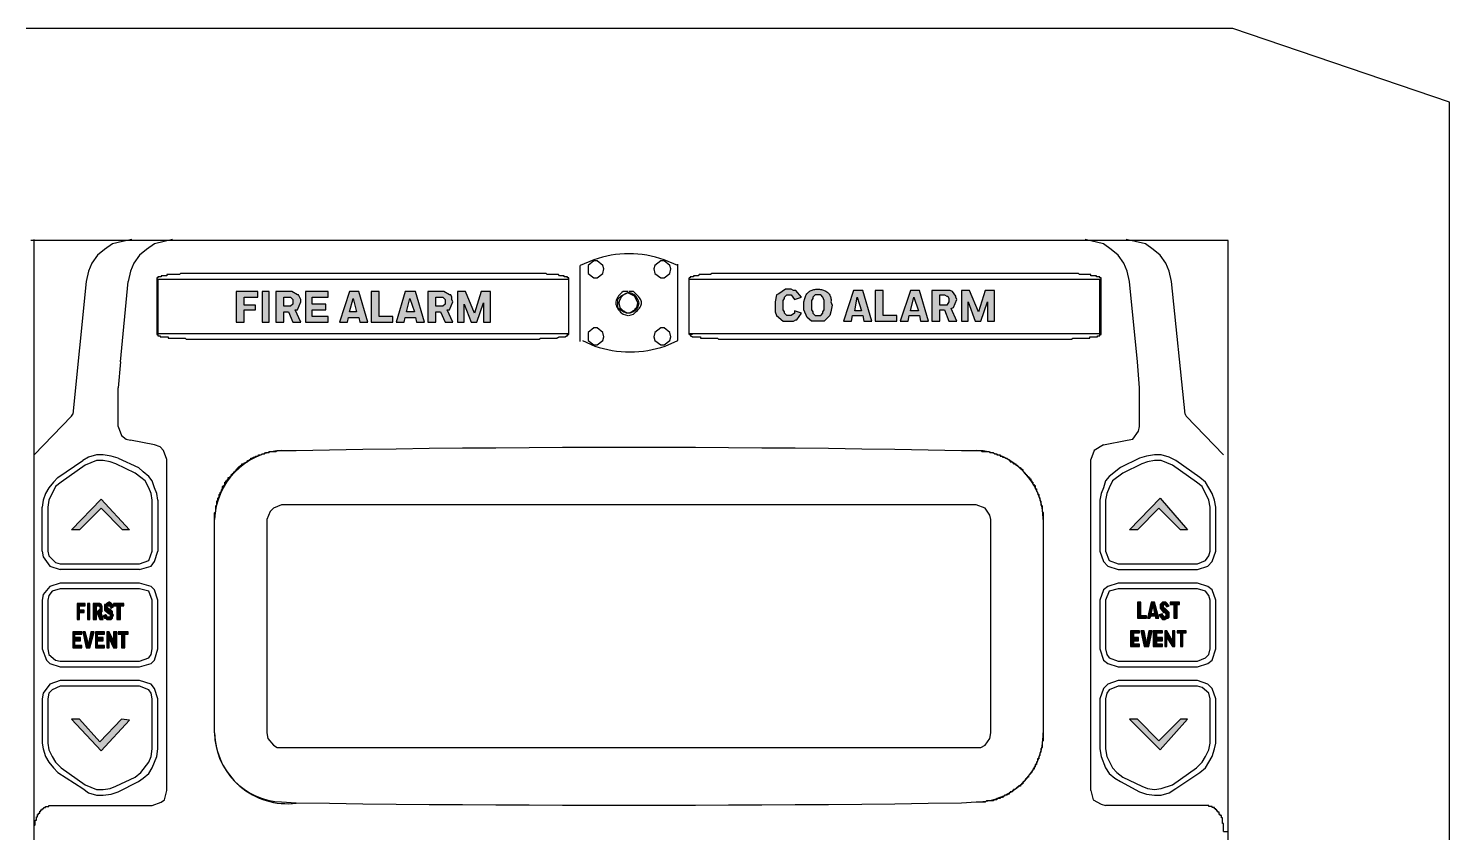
# Model space of a CAD drawing. Extents: x 0 to 760, y -27 to 732.
# Drawn here: x 487.14 to 521.76, y 61.98 to 81.58 of the extents above; entities that cross this region are included whole.
import ezdxf
from ezdxf.enums import TextEntityAlignment as Align

# ---------------------------------------------------------------- set-up
doc = ezdxf.new("R2010")
doc.units = 0
doc.header["$MEASUREMENT"] = 0

# ---------------------------------------------------------------- blocks, each defined once
blk = doc.blocks.new('RISER FACP')
at = {"linetype": 'Continuous', "lineweight": -2}
for points in [[(-9.566, 15.361), (-9.372, 15.361), (-9.372, 15.665), (-9.096, 15.665), (-9.096, 15.775), (-9.372, 15.775), (-9.372, 15.969), (-9.04, 15.969), (-9.04, 16.107), (-9.566, 16.107)], [(-8.93, 15.361), (-8.764, 15.361), (-8.764, 16.107), (-8.93, 16.107)], [(-7.879, 15.361), (-7.326, 15.361), (-7.326, 15.499), (-7.713, 15.499), (-7.713, 15.665), (-7.382, 15.665), (-7.382, 15.803), (-7.713, 15.803), (-7.713, 15.969), (-7.326, 15.969), (-7.326, 16.107), (-7.879, 16.107)], [(-6.082, 15.499), (-6.082, 16.107), (-6.276, 16.107), (-6.276, 15.361), (-5.75, 15.361), (-5.75, 15.499)], [(-3.843, 15.361), (-3.704, 15.361), (-3.538, 15.831), (-3.538, 15.361), (-3.373, 15.361), (-3.373, 16.107), (-3.594, 16.107), (-3.76, 15.582), (-3.981, 16.107), (-4.174, 16.107), (-4.174, 15.361), (-4.008, 15.361), (-4.008, 15.803)], [(3.899, 15.388), (4.01, 15.388), (4.065, 15.416), (4.093, 15.416), (4.203, 15.582), (4.037, 15.637), (4.037, 15.582), (3.954, 15.527), (3.844, 15.527), (3.788, 15.582), (3.788, 15.61), (3.761, 15.665), (3.761, 15.886), (3.788, 15.941), (3.788, 15.969), (3.844, 16.024), (3.954, 16.024), (4.037, 15.914), (4.203, 15.969), (4.065, 16.135), (4.01, 16.135), (3.954, 16.162), (3.816, 16.162), (3.65, 16.052), (3.595, 16.024), (3.567, 15.858), (3.567, 15.61), (3.595, 15.527), (3.761, 15.388)], [(6.194, 15.527), (6.194, 16.135), (6, 16.135), (6, 15.388), (6.526, 15.388), (6.526, 15.527)], [(8.433, 15.388), (8.572, 15.388), (8.737, 15.858), (8.737, 15.388), (8.903, 15.388), (8.903, 16.135), (8.682, 16.135), (8.516, 15.61), (8.295, 16.135), (8.102, 16.135), (8.102, 15.388), (8.267, 15.388), (8.267, 15.858)], [(-13.381, 10.301), (-13.575, 10.301), (-12.856, 11.048), (-12.165, 10.301), (-12.331, 10.301), (-12.856, 10.826)], [(12.387, 10.301), (12.193, 10.301), (12.94, 11.075), (13.604, 10.301), (13.438, 10.301), (12.912, 10.826)], [(-13.436, 8.117), (-13.381, 8.117), (-13.381, 8.283), (-13.271, 8.283), (-13.271, 8.338), (-13.381, 8.338), (-13.381, 8.449), (-13.243, 8.449), (-13.243, 8.504), (-13.436, 8.504)], [(-13.188, 8.117), (-13.132, 8.117), (-13.132, 8.504), (-13.188, 8.504)], [(-12.552, 8.504), (-12.552, 8.449), (-12.469, 8.449), (-12.469, 8.117), (-12.386, 8.117), (-12.386, 8.449), (-12.303, 8.449), (-12.303, 8.504)], [(12.47, 8.2), (12.47, 8.532), (12.387, 8.532), (12.387, 8.144), (12.608, 8.144), (12.608, 8.2)], [(13.161, 8.449), (13.078, 8.532), (12.995, 8.532), (12.94, 8.476), (12.94, 8.393), (13.023, 8.283), (13.051, 8.283), (13.078, 8.255), (13.078, 8.2), (13.051, 8.172), (12.995, 8.227), (12.995, 8.255), (12.912, 8.227), (12.995, 8.117), (13.051, 8.117), (13.106, 8.144), (13.133, 8.144), (13.161, 8.172), (13.161, 8.283), (13.051, 8.393), (13.023, 8.393), (13.023, 8.476), (13.051, 8.476), (13.106, 8.421)], [(13.189, 8.532), (13.189, 8.476), (13.272, 8.476), (13.272, 8.144), (13.355, 8.144), (13.355, 8.476), (13.41, 8.476), (13.41, 8.532)], [(-13.547, 7.426), (-13.326, 7.426), (-13.326, 7.481), (-13.492, 7.481), (-13.492, 7.592), (-13.354, 7.592), (-13.354, 7.674), (-13.492, 7.674), (-13.492, 7.757), (-13.326, 7.757), (-13.326, 7.813), (-13.547, 7.813)], [(-13.16, 7.509), (-13.243, 7.813), (-13.298, 7.813), (-13.215, 7.426), (-13.132, 7.426), (-13.022, 7.813), (-13.105, 7.813)], [(-12.994, 7.426), (-12.773, 7.426), (-12.773, 7.481), (-12.939, 7.481), (-12.939, 7.592), (-12.801, 7.592), (-12.801, 7.674), (-12.939, 7.674), (-12.939, 7.757), (-12.773, 7.757), (-12.773, 7.813), (-12.994, 7.813)], [(-12.552, 7.426), (-12.469, 7.426), (-12.469, 7.813), (-12.552, 7.813), (-12.552, 7.592), (-12.662, 7.813), (-12.718, 7.813), (-12.718, 7.426), (-12.662, 7.426), (-12.662, 7.647)], [(-12.441, 7.813), (-12.441, 7.757), (-12.358, 7.757), (-12.358, 7.426), (-12.275, 7.426), (-12.275, 7.757), (-12.192, 7.757), (-12.192, 7.813)], [(12.221, 7.453), (12.442, 7.453), (12.442, 7.509), (12.304, 7.509), (12.304, 7.592), (12.415, 7.592), (12.415, 7.674), (12.304, 7.674), (12.304, 7.785), (12.442, 7.785), (12.442, 7.84), (12.221, 7.84)], [(12.608, 7.536), (12.553, 7.84), (12.47, 7.84), (12.553, 7.453), (12.663, 7.453), (12.746, 7.84), (12.663, 7.84)], [(12.774, 7.453), (12.995, 7.453), (12.995, 7.509), (12.857, 7.509), (12.857, 7.592), (12.995, 7.592), (12.995, 7.674), (12.857, 7.674), (12.857, 7.785), (12.995, 7.785), (12.995, 7.84), (12.774, 7.84)], [(13.244, 7.453), (13.299, 7.453), (13.299, 7.84), (13.244, 7.84), (13.244, 7.592), (13.106, 7.84), (13.051, 7.84), (13.051, 7.453), (13.106, 7.453), (13.106, 7.674)], [(13.355, 7.84), (13.355, 7.785), (13.438, 7.785), (13.438, 7.453), (13.493, 7.453), (13.493, 7.785), (13.576, 7.785), (13.576, 7.84)], [(-13.381, 5.684), (-13.575, 5.684), (-12.856, 4.91), (-12.165, 5.656), (-12.358, 5.684), (-12.884, 5.131)], [(12.387, 5.684), (12.193, 5.684), (12.94, 4.937), (13.604, 5.684), (13.438, 5.684), (12.912, 5.158)]]:
    blk.add_hatch(color=7, dxfattribs=at).paths.add_polyline_path(points, flags=0)
h = blk.add_hatch(color=7, dxfattribs=at)
h.paths.add_polyline_path([(-8.598, 15.361), (-8.405, 15.361), (-8.405, 15.61), (-8.294, 15.61), (-8.183, 15.361), (-7.99, 15.361), (-8.128, 15.665), (-8.073, 15.665), (-7.99, 15.858), (-7.99, 15.914), (-8.045, 16.024), (-8.073, 16.024), (-8.211, 16.107), (-8.598, 16.107)], flags=0)
h.paths.add_polyline_path([(-8.294, 15.969), (-8.239, 15.969), (-8.183, 15.914), (-8.183, 15.803), (-8.239, 15.748), (-8.405, 15.748), (-8.405, 15.969)], flags=0)
h = blk.add_hatch(color=7, dxfattribs=at)
h.paths.add_polyline_path([(-6.552, 15.361), (-6.359, 15.361), (-6.58, 16.107), (-6.801, 16.107), (-7.05, 15.361), (-6.856, 15.361), (-6.829, 15.471), (-6.58, 15.471)], flags=0)
h.paths.add_polyline_path([(-6.718, 15.941), (-6.635, 15.61), (-6.801, 15.61)], flags=0)
h = blk.add_hatch(color=7, dxfattribs=at)
h.paths.add_polyline_path([(-5.17, 15.361), (-4.976, 15.361), (-5.197, 16.107), (-5.446, 16.107), (-5.667, 15.361), (-5.474, 15.361), (-5.446, 15.471), (-5.197, 15.471)], flags=0)
h.paths.add_polyline_path([(-5.336, 15.941), (-5.225, 15.61), (-5.418, 15.61)], flags=0)
h = blk.add_hatch(color=7, dxfattribs=at)
h.paths.add_polyline_path([(-4.893, 15.361), (-4.7, 15.361), (-4.7, 15.61), (-4.589, 15.61), (-4.478, 15.361), (-4.285, 15.361), (-4.423, 15.665), (-4.368, 15.665), (-4.285, 15.858), (-4.313, 15.914), (-4.313, 15.969), (-4.34, 16.024), (-4.368, 16.024), (-4.506, 16.107), (-4.893, 16.107)], flags=0)
h.paths.add_polyline_path([(-4.589, 15.969), (-4.534, 15.969), (-4.478, 15.914), (-4.478, 15.803), (-4.534, 15.748), (-4.7, 15.748), (-4.7, 15.969)], flags=0)
h = blk.add_hatch(color=7, dxfattribs=at)
edge = h.paths.add_edge_path(flags=0)
edge.add_line((4.258, 15.775), (4.258, 15.858))
edge.add_line((4.258, 15.858), (4.286, 15.941))
edge.add_spline(control_points=[(4.286, 15.941), (4.289, 15.958), (4.298, 15.989), (4.319, 16.031), (4.348, 16.068), (4.381, 16.099), (4.419, 16.123), (4.461, 16.143), (4.506, 16.156), (4.552, 16.164), (4.599, 16.167), (4.647, 16.164), (4.693, 16.157), (4.738, 16.144), (4.78, 16.125), (4.819, 16.102), (4.853, 16.074), (4.882, 16.04), (4.905, 16.002), (4.92, 15.958), (4.926, 15.909), (4.924, 15.876), (4.922, 15.858)], knot_values=[0, 0, 0, 0, 0.03807, 0.074033, 0.108877, 0.14337, 0.178021, 0.213103, 0.248691, 0.284714, 0.321002, 0.357329, 0.393449, 0.429135, 0.464215, 0.498621, 0.532432, 0.565938, 0.599679, 0.634467, 0.671349, 0.711524, 0.711524, 0.711524, 0.711524], degree=3, periodic=0)
edge.add_line((4.922, 15.858), (4.95, 15.775))
edge.add_line((4.95, 15.775), (4.922, 15.61))
edge.add_line((4.922, 15.61), (4.894, 15.527))
edge.add_line((4.894, 15.527), (4.756, 15.388))
edge.add_line((4.756, 15.388), (4.452, 15.388))
edge.add_line((4.452, 15.388), (4.341, 15.471))
edge.add_line((4.341, 15.471), (4.258, 15.665))
edge.add_line((4.258, 15.665), (4.258, 15.775))
h.paths.add_polyline_path([(4.452, 15.775), (4.452, 15.665), (4.48, 15.61), (4.48, 15.582), (4.535, 15.527), (4.673, 15.527), (4.728, 15.582), (4.728, 15.61), (4.756, 15.665), (4.756, 15.886), (4.728, 15.969), (4.673, 16.024), (4.535, 16.024), (4.48, 15.969), (4.48, 15.941), (4.452, 15.886)], flags=0)
h = blk.add_hatch(color=7, dxfattribs=at)
h.paths.add_polyline_path([(5.724, 15.388), (5.917, 15.388), (5.696, 16.135), (5.475, 16.135), (5.226, 15.388), (5.42, 15.388), (5.447, 15.527), (5.696, 15.527)], flags=0)
h.paths.add_polyline_path([(5.558, 15.969), (5.668, 15.637), (5.503, 15.637)], flags=0)
h = blk.add_hatch(color=7, dxfattribs=at)
h.paths.add_polyline_path([(7.106, 15.388), (7.3, 15.388), (7.079, 16.135), (6.857, 16.135), (6.609, 15.388), (6.802, 15.388), (6.83, 15.527), (7.079, 15.527)], flags=0)
h.paths.add_polyline_path([(6.94, 15.969), (7.051, 15.637), (6.857, 15.637)], flags=0)
h = blk.add_hatch(color=7, dxfattribs=at)
h.paths.add_polyline_path([(7.383, 15.388), (7.576, 15.388), (7.576, 15.665), (7.687, 15.665), (7.797, 15.388), (7.991, 15.388), (7.853, 15.692), (7.908, 15.72), (7.991, 15.914), (7.963, 15.969), (7.963, 15.997), (7.88, 16.107), (7.825, 16.135), (7.383, 16.135)], flags=0)
h.paths.add_polyline_path([(7.687, 16.024), (7.742, 15.997), (7.77, 15.997), (7.797, 15.941), (7.797, 15.858), (7.742, 15.775), (7.576, 15.775), (7.576, 16.024)], flags=0)
h = blk.add_hatch(color=7, dxfattribs=at)
edge = h.paths.add_edge_path(flags=0)
edge.add_line((-13.049, 8.117), (-12.966, 8.117))
edge.add_line((-12.966, 8.117), (-12.966, 8.255))
edge.add_line((-12.966, 8.255), (-12.939, 8.255))
edge.add_line((-12.939, 8.255), (-12.884, 8.117))
edge.add_line((-12.884, 8.117), (-12.801, 8.117))
edge.add_line((-12.801, 8.117), (-12.856, 8.283))
edge.add_line((-12.856, 8.283), (-12.828, 8.31))
edge.add_spline(control_points=[(-12.828, 8.31), (-12.828, 8.315), (-12.828, 8.324), (-12.827, 8.338), (-12.827, 8.352), (-12.826, 8.366), (-12.826, 8.38), (-12.826, 8.394), (-12.827, 8.407), (-12.828, 8.421), (-12.83, 8.434), (-12.833, 8.446), (-12.837, 8.457), (-12.842, 8.468), (-12.849, 8.477), (-12.857, 8.486), (-12.866, 8.493), (-12.877, 8.499), (-12.89, 8.503), (-12.905, 8.505), (-12.921, 8.506), (-12.933, 8.505), (-12.939, 8.504)], knot_values=[0, 0, 0, 0, 0.010241, 0.020778, 0.031508, 0.042331, 0.053147, 0.063864, 0.074397, 0.084671, 0.094632, 0.104244, 0.113509, 0.122467, 0.131218, 0.139922, 0.148808, 0.158153, 0.168266, 0.179452, 0.192004, 0.206185, 0.206185, 0.206185, 0.206185], degree=3, periodic=0)
edge.add_line((-12.939, 8.504), (-13.049, 8.504))
edge.add_line((-13.049, 8.504), (-13.049, 8.117))
edge = h.paths.add_edge_path(flags=0)
edge.add_line((-12.939, 8.449), (-12.911, 8.449))
edge.add_spline(control_points=[(-12.911, 8.449), (-12.908, 8.446), (-12.903, 8.442), (-12.895, 8.435), (-12.89, 8.428), (-12.885, 8.421), (-12.882, 8.413), (-12.88, 8.406), (-12.879, 8.398), (-12.88, 8.391), (-12.881, 8.383), (-12.883, 8.376), (-12.887, 8.369), (-12.89, 8.361), (-12.895, 8.354), (-12.9, 8.347), (-12.906, 8.341), (-12.912, 8.334), (-12.918, 8.328), (-12.925, 8.322), (-12.932, 8.316), (-12.936, 8.312), (-12.939, 8.31)], knot_values=[0, 0, 0, 0, 0.008472, 0.016147, 0.023153, 0.029627, 0.035709, 0.041537, 0.04724, 0.052927, 0.058683, 0.064569, 0.070621, 0.076855, 0.083271, 0.089855, 0.096583, 0.103425, 0.110343, 0.117295, 0.124237, 0.131119, 0.131119, 0.131119, 0.131119], degree=3, periodic=0)
edge.add_line((-12.939, 8.31), (-12.966, 8.31))
edge.add_line((-12.966, 8.31), (-12.966, 8.449))
edge.add_line((-12.966, 8.449), (-12.939, 8.449))
h = blk.add_hatch(color=7, dxfattribs=at)
edge = h.paths.add_edge_path(flags=0)
edge.add_line((-12.552, 8.421), (-12.579, 8.476))
edge.add_spline(control_points=[(-12.579, 8.476), (-12.582, 8.479), (-12.588, 8.485), (-12.595, 8.494), (-12.603, 8.502), (-12.61, 8.509), (-12.617, 8.516), (-12.623, 8.521), (-12.63, 8.526), (-12.636, 8.53), (-12.643, 8.532), (-12.65, 8.534), (-12.657, 8.534), (-12.665, 8.533), (-12.673, 8.531), (-12.681, 8.528), (-12.69, 8.523), (-12.699, 8.516), (-12.71, 8.509), (-12.721, 8.499), (-12.733, 8.488), (-12.741, 8.48), (-12.745, 8.476)], knot_values=[0, 0, 0, 0, 0.00961, 0.018584, 0.026937, 0.034684, 0.04185, 0.048471, 0.054603, 0.06033, 0.065773, 0.071091, 0.07648, 0.082155, 0.088327, 0.095189, 0.102907, 0.111623, 0.121461, 0.13253, 0.144928, 0.158745, 0.158745, 0.158745, 0.158745], degree=3, periodic=0)
edge.add_line((-12.745, 8.476), (-12.773, 8.476))
edge.add_line((-12.773, 8.476), (-12.773, 8.338))
edge.add_line((-12.773, 8.338), (-12.662, 8.255))
edge.add_line((-12.662, 8.255), (-12.635, 8.255))
edge.add_line((-12.635, 8.255), (-12.635, 8.172))
edge.add_line((-12.635, 8.172), (-12.718, 8.172))
edge.add_line((-12.718, 8.172), (-12.718, 8.2))
edge.add_line((-12.718, 8.2), (-12.745, 8.227))
edge.add_line((-12.745, 8.227), (-12.801, 8.2))
edge.add_line((-12.801, 8.2), (-12.773, 8.144))
edge.add_line((-12.773, 8.144), (-12.745, 8.144))
edge.add_line((-12.745, 8.144), (-12.718, 8.117))
edge.add_line((-12.718, 8.117), (-12.607, 8.117))
edge.add_line((-12.607, 8.117), (-12.579, 8.144))
edge.add_line((-12.579, 8.144), (-12.579, 8.172))
edge.add_line((-12.579, 8.172), (-12.552, 8.227))
edge.add_line((-12.552, 8.227), (-12.579, 8.255))
edge.add_line((-12.579, 8.255), (-12.579, 8.31))
edge.add_line((-12.579, 8.31), (-12.635, 8.366))
edge.add_line((-12.635, 8.366), (-12.662, 8.366))
edge.add_line((-12.662, 8.366), (-12.718, 8.421))
edge.add_line((-12.718, 8.421), (-12.69, 8.449))
edge.add_line((-12.69, 8.449), (-12.635, 8.449))
edge.add_line((-12.635, 8.449), (-12.635, 8.421))
edge.add_line((-12.635, 8.421), (-12.607, 8.393))
edge.add_line((-12.607, 8.393), (-12.552, 8.421))
h = blk.add_hatch(color=7, dxfattribs=at)
h.paths.add_polyline_path([(12.829, 8.144), (12.912, 8.144), (12.802, 8.532), (12.719, 8.532), (12.636, 8.144), (12.691, 8.144), (12.719, 8.2), (12.829, 8.2)], flags=0)
h.paths.add_polyline_path([(12.774, 8.449), (12.802, 8.255), (12.719, 8.255)], flags=0)
at = {"color": 7, "linetype": 'Continuous', "lineweight": -2}
for p, q in [((14.709, 22.522), (-14.681, 22.522)), ((19.99, 20.724), (14.709, 22.522)), ((19.99, -20.914), (19.99, 20.724)), ((14.599, 17.351), (-14.57, 17.351)), ((-14.487, -12.536), (-14.487, 17.379)), ((-0.857, 16.881), (-1.188, 16.743)), ((-1.188, 14.891), (-1.188, 16.743)), ((1.189, 16.743), (0.858, 16.881)), ((1.189, 14.918), (1.189, 16.771)), ((-13.215, 16.356), (-13.547, 13.121)), ((-12.386, 14.393), (-12.192, 16.356)), ((-11.473, 16.411), (-11.473, 15.084)), ((1.466, 16.411), (11.502, 16.411)), ((11.475, 15.084), (11.475, 16.411)), ((12.387, 14.393), (12.193, 16.356)), ((13.548, 13.121), (13.216, 16.356)), ((-0.027, 16.107), (-0.138, 16.107)), ((0.111, 16.107), (0.001, 16.107)), ((0.194, 15.72), (0.222, 15.831)), ((-0.138, 15.554), (-0.027, 15.527)), ((0.001, 15.527), (0.111, 15.554)), ((-11.501, 15.084), (-1.465, 15.084)), ((-1.133, 14.918), (-0.829, 14.78)), ((0.885, 14.78), (1.189, 14.918)), ((1.466, 15.084), (11.502, 15.084)), ((-12.386, 14.393), (-12.441, 13.757)), ((12.442, 13.757), (12.387, 14.393)), ((-12.441, 12.817), (-12.441, 13.757)), ((12.442, 12.817), (12.442, 13.757)), ((-13.575, 13.066), (-14.487, 12.126)), ((-13.575, 13.066), (-13.547, 13.121)), ((13.548, 13.121), (13.576, 13.066)), ((14.488, 12.126), (13.576, 13.066)), ((-11.556, 12.375), (-12.137, 12.485)), ((11.558, 12.375), (12.138, 12.485)), ((-13.907, 11.573), (-13.298, 11.988)), ((-13.243, 11.877), (-13.824, 11.462)), ((-12.026, 11.683), (-12.496, 11.905)), ((-12.441, 12.043), (-11.944, 11.822)), ((-11.252, 3.942), (-11.252, 12.015)), ((11.253, 3.942), (11.253, 12.015)), ((12.442, 12.043), (11.972, 11.822)), ((12.498, 11.905), (12.028, 11.683)), ((13.825, 11.462), (13.244, 11.877)), ((13.908, 11.573), (13.327, 11.988)), ((-14.294, 9.776), (-14.294, 10.854)), ((-14.155, 10.854), (-14.155, 9.776)), ((-11.612, 9.776), (-11.612, 11.02)), ((-11.473, 11.02), (-11.473, 9.776)), ((8.461, 10.909), (-8.46, 10.909)), ((11.475, 11.02), (11.475, 9.776)), ((11.613, 11.02), (11.613, 9.776)), ((14.156, 9.776), (14.156, 10.854)), ((14.295, 9.776), (14.295, 10.854)), ((-8.819, 10.55), (-8.819, 5.352)), ((8.82, 5.352), (8.82, 10.55)), ((-13.851, 9.472), (-11.916, 9.472)), ((11.917, 9.472), (13.852, 9.472)), ((-11.916, 9.333), (-13.851, 9.333)), ((-11.916, 9.002), (-13.851, 9.002)), ((11.917, 9.333), (13.852, 9.333)), ((13.852, 9.002), (11.917, 9.002)), ((-11.916, 8.863), (-13.851, 8.863)), ((13.852, 8.863), (11.917, 8.863)), ((-14.294, 8.587), (-14.294, 7.398)), ((-14.155, 8.587), (-14.155, 7.398)), ((-12.552, 8.421), (-12.579, 8.476)), ((-11.612, 7.398), (-11.612, 8.587)), ((-11.473, 7.398), (-11.473, 8.587)), ((11.475, 8.587), (11.475, 7.398)), ((11.613, 8.587), (11.613, 7.398)), ((14.156, 7.398), (14.156, 8.587)), ((14.295, 7.398), (14.295, 8.587)), ((-13.851, 7.094), (-11.916, 7.094)), ((-13.851, 6.956), (-11.916, 6.956)), ((11.917, 7.094), (13.852, 7.094)), ((11.917, 6.956), (13.852, 6.956)), ((-11.916, 6.624), (-13.851, 6.624)), ((13.852, 6.624), (11.917, 6.624)), ((-11.916, 6.486), (-13.851, 6.486)), ((13.852, 6.486), (11.917, 6.486)), ((-14.294, 6.181), (-14.294, 5.103)), ((-14.155, 6.181), (-14.155, 5.103)), ((-11.612, 4.965), (-11.612, 6.181)), ((-11.473, 4.965), (-11.473, 6.181)), ((11.475, 6.181), (11.475, 4.965)), ((11.613, 6.181), (11.613, 4.965)), ((14.156, 5.103), (14.156, 6.181)), ((14.295, 5.103), (14.295, 6.181)), ((-13.907, 4.384), (-13.298, 3.997)), ((-13.824, 4.495), (-13.243, 4.08)), ((-12.496, 4.053), (-12.026, 4.274)), ((-12.441, 3.914), (-11.944, 4.163)), ((11.972, 4.163), (12.442, 3.914)), ((12.028, 4.274), (12.498, 4.053)), ((13.244, 4.08), (13.825, 4.495)), ((13.327, 3.997), (13.908, 4.384)), ((-8.1, 3.638), (-8.46, 3.665)), ((8.461, 3.665), (8.102, 3.638)), ((14.129, 3.583), (11.613, 3.583)), ((14.488, 2.947), (14.603, 2.947))]:
    blk.add_line(p, q, dxfattribs=at)
for points in [[(-14.57, -12.536), (14.599, -12.536), (14.599, 17.351)], [(-12.109, 17.379), (-12.331, 17.324), (-12.579, 17.268), (-12.773, 17.13), (-12.939, 16.992), (-13.077, 16.798), (-13.16, 16.605), (-13.215, 16.356)], [(-11.114, 17.379), (-11.556, 17.268), (-11.75, 17.13), (-11.916, 16.992), (-12.054, 16.798), (-12.137, 16.605), (-12.192, 16.356)], [(12.193, 16.356), (12.138, 16.605), (12.055, 16.798), (11.917, 16.992), (11.751, 17.13), (11.558, 17.268), (11.115, 17.379)], [(13.216, 16.356), (13.161, 16.605), (13.078, 16.798), (12.94, 16.992), (12.774, 17.13), (12.581, 17.268), (12.332, 17.324), (12.111, 17.379)], [(-2.018, 16.55), (-10.921, 16.55), (-10.948, 16.522), (-11.252, 16.522), (-11.252, 16.494), (-11.391, 16.494), (-11.391, 16.467), (-11.473, 16.467), (-11.473, 16.439), (-11.501, 16.439)], [(-11.501, 16.439), (-11.501, 15.057), (-11.473, 15.057), (-11.473, 15.029), (-11.418, 15.029), (-11.418, 15.001), (-11.225, 15.001), (-11.225, 14.974), (-10.81, 14.974), (-10.782, 14.946), (-2.184, 14.946)], [(-11.501, 16.411), (-1.465, 16.411)], [(-1.465, 16.439), (-1.492, 16.439), (-1.492, 16.467), (-1.575, 16.467), (-1.575, 16.494), (-1.686, 16.494), (-1.714, 16.522), (-1.99, 16.522), (-2.018, 16.55)], [(-1.548, 15.001), (-1.52, 15.029), (-1.492, 15.029), (-1.492, 15.057), (-1.465, 15.057), (-1.465, 16.439)], [(10.949, 16.55), (2.019, 16.55), (1.991, 16.522), (1.715, 16.522), (1.687, 16.494), (1.577, 16.494), (1.577, 16.467), (1.494, 16.467), (1.494, 16.439), (1.466, 16.439)], [(1.549, 15.057), (1.466, 15.057), (1.466, 16.439)], [(10.783, 14.946), (10.811, 14.974), (11.226, 14.974), (11.226, 15.001), (11.419, 15.001), (11.419, 15.029), (11.475, 15.029), (11.475, 15.057), (11.502, 15.057), (11.502, 16.439)], [(11.502, 16.439), (11.475, 16.439), (11.475, 16.467), (11.392, 16.467), (11.392, 16.494), (11.253, 16.494), (11.253, 16.522), (10.977, 16.522), (10.949, 16.55)], [(-8.239, 15.969), (-8.183, 15.914), (-8.183, 15.803), (-8.239, 15.748), (-8.405, 15.748), (-8.405, 15.969), (-8.239, 15.969)], [(-4.534, 15.969), (-4.478, 15.914), (-4.478, 15.803), (-4.534, 15.748), (-4.7, 15.748), (-4.7, 15.969), (-4.534, 15.969)], [(-0.138, 16.107), (-0.172, 16.081), (-0.202, 16.055), (-0.229, 16.028), (-0.252, 16), (-0.272, 15.972), (-0.288, 15.944), (-0.301, 15.916), (-0.31, 15.888), (-0.315, 15.859), (-0.317, 15.831), (-0.315, 15.802), (-0.31, 15.774), (-0.301, 15.745), (-0.288, 15.717), (-0.272, 15.689), (-0.252, 15.661), (-0.229, 15.634), (-0.202, 15.607), (-0.172, 15.58), (-0.138, 15.554)], [(0.222, 15.831), (0.139, 15.997), (-0.027, 16.08), (-0.193, 15.997), (-0.276, 15.914), (-0.276, 15.72), (-0.193, 15.665)], [(0.166, 15.997), (0.144, 16.016), (0.122, 16.033), (0.099, 16.047), (0.077, 16.058), (0.055, 16.066), (0.033, 16.072), (0.012, 16.075), (-0.009, 16.075), (-0.03, 16.073), (-0.05, 16.069), (-0.07, 16.062), (-0.089, 16.053), (-0.108, 16.042), (-0.126, 16.03), (-0.144, 16.015), (-0.161, 15.998), (-0.177, 15.979), (-0.192, 15.959), (-0.207, 15.937), (-0.221, 15.914)], [(0.111, 15.554), (0.149, 15.587), (0.182, 15.618), (0.212, 15.648), (0.237, 15.676), (0.259, 15.704), (0.277, 15.73), (0.291, 15.756), (0.301, 15.781), (0.307, 15.806), (0.308, 15.831), (0.307, 15.855), (0.301, 15.88), (0.291, 15.905), (0.277, 15.931), (0.259, 15.958), (0.237, 15.985), (0.212, 16.014), (0.182, 16.043), (0.149, 16.074), (0.111, 16.107)], [(0.249, 15.831), (0.222, 15.914), (0.166, 15.997)], [(4.01, 15.388), (4.065, 15.416), (4.093, 15.416), (4.203, 15.582), (4.037, 15.637), (4.037, 15.582), (3.954, 15.527), (3.844, 15.527), (3.788, 15.582), (3.788, 15.61), (3.761, 15.665), (3.761, 15.886), (3.788, 15.941), (3.788, 15.969), (3.844, 16.024), (3.954, 16.024), (4.037, 15.914), (4.203, 15.969), (4.065, 16.135), (4.01, 16.135), (3.954, 16.162), (3.816, 16.162), (3.65, 16.052), (3.595, 16.024), (3.567, 15.858), (3.567, 15.61), (3.595, 15.527), (3.761, 15.388), (4.01, 15.388)], [(4.258, 15.858), (4.286, 15.941)], [(4.286, 15.941), (4.292, 15.966), (4.3, 15.989), (4.309, 16.011), (4.321, 16.031), (4.334, 16.05), (4.349, 16.067), (4.365, 16.083), (4.382, 16.098), (4.4, 16.111), (4.42, 16.122), (4.44, 16.133), (4.461, 16.142), (4.483, 16.149), (4.506, 16.155), (4.529, 16.16), (4.552, 16.163), (4.576, 16.165), (4.599, 16.166), (4.623, 16.165), (4.647, 16.164), (4.67, 16.16), (4.693, 16.156), (4.716, 16.15), (4.738, 16.143), (4.759, 16.134), (4.78, 16.124), (4.8, 16.113), (4.819, 16.101), (4.836, 16.088), (4.853, 16.073), (4.867, 16.057), (4.881, 16.04), (4.893, 16.021), (4.903, 16.001), (4.912, 15.98), (4.918, 15.959), (4.922, 15.935), (4.924, 15.911), (4.924, 15.885), (4.922, 15.858)], [(4.452, 15.886), (4.452, 15.665), (4.48, 15.61), (4.48, 15.582), (4.535, 15.527), (4.673, 15.527), (4.728, 15.582), (4.728, 15.61), (4.756, 15.665), (4.756, 15.886), (4.728, 15.969), (4.673, 16.024), (4.535, 16.024), (4.48, 15.969), (4.48, 15.941), (4.452, 15.886)], [(-0.221, 15.914), (-0.248, 15.831), (-0.221, 15.72)], [(-0.221, 15.72), (-0.2, 15.7), (-0.181, 15.682), (-0.162, 15.665), (-0.143, 15.649), (-0.125, 15.635), (-0.108, 15.622), (-0.09, 15.611), (-0.073, 15.602), (-0.055, 15.594), (-0.038, 15.589), (-0.02, 15.586), (-0.002, 15.585), (0.016, 15.586), (0.035, 15.589), (0.055, 15.595), (0.075, 15.604), (0.097, 15.615), (0.119, 15.629), (0.142, 15.645), (0.166, 15.665)], [(-0.193, 15.665), (-0.169, 15.645), (-0.145, 15.629), (-0.123, 15.615), (-0.102, 15.604), (-0.081, 15.595), (-0.062, 15.589), (-0.043, 15.586), (-0.024, 15.585), (-0.006, 15.586), (0.011, 15.589), (0.029, 15.594), (0.046, 15.602), (0.064, 15.611), (0.081, 15.622), (0.099, 15.635), (0.117, 15.649), (0.135, 15.665), (0.154, 15.682), (0.174, 15.7), (0.194, 15.72)], [(0.166, 15.665), (0.222, 15.72), (0.249, 15.831)], [(4.922, 15.858), (4.95, 15.775), (4.922, 15.61), (4.894, 15.527), (4.756, 15.388), (4.452, 15.388), (4.341, 15.471), (4.258, 15.665), (4.258, 15.858)], [(-2.184, 14.946), (-2.156, 14.974), (-1.852, 14.974)], [(-1.852, 14.974), (-1.823, 14.972), (-1.8, 14.972), (-1.781, 14.973), (-1.766, 14.974), (-1.754, 14.975), (-1.745, 14.977), (-1.738, 14.98), (-1.733, 14.983), (-1.729, 14.986), (-1.724, 14.989), (-1.719, 14.992), (-1.713, 14.995), (-1.705, 14.997), (-1.695, 15), (-1.682, 15.001), (-1.665, 15.003), (-1.644, 15.004), (-1.618, 15.004), (-1.586, 15.003), (-1.548, 15.001)], [(1.494, 15.057), (1.494, 15.029), (1.521, 15.029), (1.549, 15.001), (1.742, 15.001), (1.742, 14.974), (2.157, 14.974), (2.185, 14.946), (10.783, 14.946)], [(-12.441, 12.817), (-12.358, 12.596), (-12.248, 12.513), (-12.137, 12.485)], [(12.138, 12.485), (12.276, 12.513), (12.415, 12.706), (12.442, 12.817)], [(-12.441, 12.043), (-12.607, 12.098), (-12.801, 12.126), (-12.966, 12.126), (-13.16, 12.071), (-13.298, 11.988)], [(-11.252, 12.015), (-11.335, 12.236), (-11.418, 12.319), (-11.556, 12.375)], [(-10.091, 5.352), (-10.091, 10.716), (-10.063, 10.743), (-10.063, 10.882), (-10.036, 10.909), (-10.036, 10.992), (-10.008, 11.02), (-10.008, 11.075), (-9.98, 11.103), (-9.98, 11.158), (-9.953, 11.186), (-9.953, 11.213), (-9.925, 11.241), (-9.925, 11.269), (-9.898, 11.296), (-9.898, 11.352), (-9.842, 11.407), (-9.842, 11.462), (-9.815, 11.462), (-9.815, 11.49), (-9.787, 11.49), (-9.787, 11.518), (-9.759, 11.545), (-9.759, 11.573), (-9.732, 11.573), (-9.676, 11.628), (-9.676, 11.656), (-9.649, 11.656), (-9.649, 11.683), (-9.621, 11.683), (-9.621, 11.711), (-9.593, 11.711), (-9.593, 11.739), (-9.566, 11.739), (-9.566, 11.766), (-9.538, 11.766), (-9.538, 11.794), (-9.483, 11.849), (-9.455, 11.849), (-9.455, 11.877), (-9.428, 11.877), (-9.428, 11.905), (-9.372, 11.905), (-9.372, 11.932), (-9.345, 11.932), (-9.317, 11.96), (-9.289, 11.96), (-9.289, 11.988), (-9.262, 11.988), (-9.234, 12.015), (-9.206, 12.015), (-9.206, 12.043), (-9.151, 12.043), (-9.151, 12.071), (-9.096, 12.071), (-9.096, 12.098), (-9.04, 12.098), (-9.013, 12.126), (-8.957, 12.126), (-8.93, 12.154), (-8.875, 12.154), (-8.847, 12.181), (-8.764, 12.181), (-8.764, 12.209), (-8.598, 12.209), (-8.57, 12.236), (-8.1, 12.236)], [(-8.1, 12.236), (-7.291, 12.251), (-6.481, 12.265), (-5.671, 12.276), (-4.861, 12.287), (-4.051, 12.295), (-3.24, 12.302), (-2.43, 12.308), (-1.62, 12.312), (-0.81, 12.314), (0.001, 12.315), (0.811, 12.314), (1.621, 12.312), (2.431, 12.308), (3.242, 12.302), (4.052, 12.295), (4.862, 12.286), (5.672, 12.276), (6.482, 12.265), (7.292, 12.251), (8.102, 12.236)], [(8.102, 12.236), (8.572, 12.236), (8.599, 12.209), (8.765, 12.209), (8.793, 12.181), (8.876, 12.181), (8.903, 12.154), (8.959, 12.154), (8.959, 12.126), (9.042, 12.126), (9.042, 12.098), (9.097, 12.098), (9.097, 12.071), (9.152, 12.071), (9.18, 12.043), (9.207, 12.043), (9.235, 12.015), (9.263, 12.015), (9.263, 11.988), (9.29, 11.988), (9.29, 11.96), (9.346, 11.96), (9.346, 11.932), (9.373, 11.932), (9.373, 11.905), (9.429, 11.905), (9.429, 11.877), (9.456, 11.877), (9.512, 11.822), (9.539, 11.822), (9.539, 11.794), (9.567, 11.794), (9.567, 11.766), (9.595, 11.766), (9.595, 11.739), (9.65, 11.683), (9.65, 11.656), (9.677, 11.656), (9.677, 11.628), (9.705, 11.628), (9.705, 11.601), (9.733, 11.601), (9.733, 11.573), (9.76, 11.573), (9.76, 11.545), (9.788, 11.545), (9.788, 11.49), (9.816, 11.49), (9.816, 11.462), (9.843, 11.462), (9.843, 11.407), (9.871, 11.407), (9.871, 11.379), (9.899, 11.379), (9.899, 11.296), (9.926, 11.296), (9.926, 11.241), (9.954, 11.213), (9.954, 11.186), (9.982, 11.158), (9.982, 11.103), (10.009, 11.075), (10.009, 11.02), (10.037, 10.992), (10.037, 10.909), (10.065, 10.882), (10.065, 10.743), (10.092, 10.716), (10.092, 5.158), (10.065, 5.131), (10.065, 4.993), (10.037, 4.965), (10.037, 4.882), (10.009, 4.854), (10.009, 4.799), (9.982, 4.771), (9.982, 4.716), (9.954, 4.716), (9.954, 4.661), (9.926, 4.633), (9.926, 4.578), (9.899, 4.578), (9.899, 4.523), (9.871, 4.495), (9.871, 4.467), (9.843, 4.467), (9.843, 4.44), (9.816, 4.412), (9.816, 4.384), (9.788, 4.384), (9.788, 4.357), (9.733, 4.301), (9.733, 4.274), (9.705, 4.274), (9.705, 4.246), (9.677, 4.246), (9.677, 4.218), (9.65, 4.218), (9.65, 4.191), (9.595, 4.135), (9.595, 4.108), (9.567, 4.108), (9.567, 4.08), (9.539, 4.08), (9.539, 4.053), (9.484, 4.053), (9.484, 4.025), (9.456, 4.025), (9.401, 3.97), (9.373, 3.97), (9.373, 3.942), (9.346, 3.942), (9.346, 3.914), (9.29, 3.914), (9.29, 3.887), (9.263, 3.887), (9.263, 3.859), (9.235, 3.859), (9.207, 3.831), (9.152, 3.831), (9.152, 3.804), (9.125, 3.804), (9.097, 3.776), (9.042, 3.776), (9.042, 3.748), (8.959, 3.748), (8.959, 3.721), (8.903, 3.721), (8.876, 3.693), (8.71, 3.693), (8.682, 3.665), (8.461, 3.665)], [(11.558, 12.375), (11.336, 12.236), (11.253, 12.015)], [(13.327, 11.988), (13.161, 12.071), (12.968, 12.126), (12.802, 12.126), (12.608, 12.098), (12.442, 12.043)], [(-12.496, 11.905), (-12.635, 11.96), (-12.801, 11.988), (-12.966, 11.988), (-13.243, 11.877)], [(-11.473, 11.02), (-11.501, 11.186), (-11.556, 11.324), (-11.612, 11.49), (-11.695, 11.601), (-11.833, 11.711), (-11.943, 11.822)], [(11.972, 11.822), (11.696, 11.601), (11.613, 11.49), (11.558, 11.324), (11.502, 11.186), (11.475, 11.02)], [(13.244, 11.877), (12.968, 11.988), (12.802, 11.988), (12.636, 11.96), (12.498, 11.905)], [(-13.907, 11.573), (-14.017, 11.462), (-14.128, 11.324), (-14.211, 11.186), (-14.266, 11.02), (-14.294, 10.854)], [(-13.824, 11.462), (-13.962, 11.352), (-14.128, 11.02), (-14.155, 10.854)], [(-11.612, 11.02), (-11.639, 11.186), (-11.695, 11.324), (-11.778, 11.49), (-11.888, 11.573), (-12.026, 11.683)], [(12.028, 11.683), (11.779, 11.49), (11.696, 11.324), (11.64, 11.186), (11.613, 11.02)], [(14.156, 10.854), (14.129, 11.02), (13.963, 11.352), (13.825, 11.462)], [(14.295, 10.854), (14.267, 11.02), (14.212, 11.186), (14.046, 11.462), (13.908, 11.573)], [(-8.46, 10.909), (-8.653, 10.826), (-8.736, 10.743), (-8.819, 10.55)], [(8.82, 10.55), (8.793, 10.66), (8.682, 10.826), (8.461, 10.909)], [(-14.294, 9.776), (-14.266, 9.637), (-14.1, 9.416), (-13.851, 9.333)], [(-14.155, 9.776), (-14.128, 9.665), (-13.962, 9.499), (-13.851, 9.472)], [(-11.916, 9.333), (-11.639, 9.416), (-11.556, 9.527), (-11.473, 9.776)], [(-11.916, 9.472), (-11.695, 9.555), (-11.612, 9.776)], [(11.475, 9.776), (11.558, 9.527), (11.668, 9.416), (11.917, 9.333)], [(11.613, 9.776), (11.696, 9.555), (11.917, 9.472)], [(13.852, 9.333), (14.101, 9.416), (14.212, 9.527), (14.295, 9.776)], [(13.852, 9.472), (14.046, 9.555), (14.129, 9.665), (14.156, 9.776)], [(-13.851, 9.002), (-14.1, 8.919), (-14.266, 8.725), (-14.294, 8.587)], [(-11.473, 8.587), (-11.556, 8.836), (-11.639, 8.919), (-11.916, 9.002)], [(11.917, 9.002), (11.668, 8.919), (11.558, 8.836), (11.475, 8.587)], [(14.295, 8.587), (14.212, 8.836), (14.101, 8.919), (13.852, 9.002)], [(-13.851, 8.863), (-14.045, 8.808), (-14.128, 8.697), (-14.155, 8.587)], [(-11.612, 8.587), (-11.695, 8.808), (-11.916, 8.863)], [(11.917, 8.863), (11.696, 8.808), (11.613, 8.587)], [(14.156, 8.587), (14.129, 8.697), (14.046, 8.808), (13.852, 8.863)], [(-12.939, 8.504), (-13.049, 8.504), (-13.049, 8.117)], [(-13.049, 8.117), (-12.966, 8.117), (-12.966, 8.255), (-12.939, 8.255), (-12.884, 8.117), (-12.801, 8.117), (-12.856, 8.283), (-12.828, 8.31)], [(-12.939, 8.31), (-12.966, 8.31), (-12.966, 8.449), (-12.911, 8.449)], [(-12.828, 8.31), (-12.828, 8.324), (-12.827, 8.337), (-12.827, 8.351), (-12.826, 8.366), (-12.826, 8.38), (-12.826, 8.394), (-12.827, 8.407), (-12.828, 8.421), (-12.831, 8.434), (-12.834, 8.446), (-12.838, 8.457), (-12.843, 8.468), (-12.846, 8.473), (-12.849, 8.477), (-12.853, 8.482), (-12.857, 8.486), (-12.861, 8.489), (-12.866, 8.493), (-12.871, 8.496), (-12.877, 8.498), (-12.883, 8.5), (-12.89, 8.502), (-12.897, 8.504), (-12.904, 8.505), (-12.912, 8.505), (-12.92, 8.505), (-12.93, 8.505), (-12.939, 8.504)], [(-12.911, 8.449), (-12.903, 8.442), (-12.899, 8.438), (-12.895, 8.435), (-12.892, 8.431), (-12.89, 8.428), (-12.887, 8.424), (-12.885, 8.42), (-12.884, 8.417), (-12.882, 8.413), (-12.881, 8.409), (-12.88, 8.406), (-12.88, 8.398), (-12.88, 8.391), (-12.881, 8.383), (-12.884, 8.376), (-12.887, 8.369), (-12.89, 8.362), (-12.895, 8.354), (-12.9, 8.348), (-12.906, 8.341), (-12.912, 8.334), (-12.918, 8.328), (-12.925, 8.322), (-12.932, 8.316), (-12.939, 8.31)], [(-12.745, 8.476), (-12.773, 8.476), (-12.773, 8.338), (-12.662, 8.255), (-12.635, 8.255), (-12.635, 8.172), (-12.718, 8.172), (-12.718, 8.2), (-12.745, 8.227), (-12.801, 8.2), (-12.773, 8.144), (-12.745, 8.144), (-12.718, 8.117), (-12.607, 8.117), (-12.579, 8.144), (-12.579, 8.172), (-12.552, 8.227), (-12.579, 8.255), (-12.579, 8.31), (-12.635, 8.366), (-12.662, 8.366), (-12.718, 8.421), (-12.69, 8.449), (-12.635, 8.449), (-12.635, 8.421), (-12.607, 8.393), (-12.552, 8.421)], [(-12.579, 8.476), (-12.588, 8.486), (-12.596, 8.494), (-12.603, 8.502), (-12.61, 8.51), (-12.617, 8.516), (-12.624, 8.522), (-12.63, 8.526), (-12.637, 8.53), (-12.643, 8.532), (-12.65, 8.534), (-12.657, 8.534), (-12.664, 8.533), (-12.672, 8.531), (-12.681, 8.528), (-12.689, 8.523), (-12.699, 8.517), (-12.709, 8.509), (-12.72, 8.5), (-12.732, 8.489), (-12.745, 8.476)], [(-14.294, 7.398), (-14.183, 7.122), (-14.1, 7.039), (-13.851, 6.956)], [(-14.155, 7.398), (-14.128, 7.26), (-13.962, 7.122), (-13.851, 7.094)], [(-11.916, 6.956), (-11.639, 7.039), (-11.556, 7.121), (-11.473, 7.398)], [(-11.916, 7.094), (-11.695, 7.177), (-11.639, 7.26), (-11.612, 7.398)], [(11.475, 7.398), (11.558, 7.122), (11.668, 7.039), (11.917, 6.956)], [(11.613, 7.398), (11.64, 7.26), (11.696, 7.177), (11.917, 7.094)], [(13.852, 6.956), (14.101, 7.039), (14.212, 7.121), (14.295, 7.398)], [(13.852, 7.094), (14.046, 7.177), (14.129, 7.26), (14.156, 7.398)], [(-13.851, 6.624), (-14.1, 6.541), (-14.266, 6.32), (-14.294, 6.181)], [(-11.473, 6.181), (-11.556, 6.43), (-11.639, 6.541), (-11.916, 6.624)], [(11.917, 6.624), (11.668, 6.541), (11.558, 6.43), (11.475, 6.181)], [(14.295, 6.181), (14.212, 6.43), (14.101, 6.541), (13.852, 6.624)], [(-13.851, 6.486), (-14.045, 6.403), (-14.128, 6.32), (-14.155, 6.181)], [(-11.612, 6.181), (-11.639, 6.32), (-11.695, 6.403), (-11.916, 6.486)], [(11.917, 6.486), (11.696, 6.403), (11.64, 6.32), (11.613, 6.181)], [(14.156, 6.181), (14.129, 6.32), (13.963, 6.458), (13.852, 6.486)], [(-8.819, 5.352), (-8.792, 5.214), (-8.653, 5.048), (-8.57, 4.993), (8.572, 4.993)], [(8.572, 4.993), (8.682, 5.048), (8.793, 5.214), (8.82, 5.352)], [(-14.294, 5.103), (-14.266, 4.965), (-14.211, 4.771), (-14.128, 4.633), (-14.017, 4.495), (-13.907, 4.384)], [(-14.155, 5.103), (-14.128, 4.937), (-14.045, 4.771), (-13.962, 4.633), (-13.824, 4.495)], [(-12.026, 4.274), (-11.888, 4.384), (-11.695, 4.633), (-11.639, 4.771), (-11.612, 4.965)], [(-11.944, 4.163), (-11.833, 4.246), (-11.695, 4.357), (-11.612, 4.495), (-11.501, 4.771), (-11.473, 4.965)], [(11.475, 4.965), (11.502, 4.771), (11.613, 4.495), (11.696, 4.357), (11.834, 4.246), (11.972, 4.163)], [(11.613, 4.965), (11.64, 4.771), (11.779, 4.495), (11.889, 4.384), (12.028, 4.274)], [(13.825, 4.495), (13.963, 4.633), (14.046, 4.771), (14.129, 4.937), (14.156, 5.103)], [(13.908, 4.384), (14.046, 4.495), (14.212, 4.771), (14.267, 4.965), (14.295, 5.103)], [(-13.298, 3.997), (-13.16, 3.887), (-12.966, 3.831), (-12.801, 3.831), (-12.607, 3.859), (-12.441, 3.914)], [(-13.243, 4.08), (-12.966, 3.97), (-12.801, 3.97), (-12.635, 3.997), (-12.496, 4.053)], [(-11.612, 3.583), (-11.391, 3.665), (-11.308, 3.721), (-11.252, 3.942)], [(11.253, 3.942), (11.309, 3.721), (11.502, 3.61), (11.613, 3.583)], [(12.442, 3.914), (12.608, 3.859), (12.802, 3.831), (12.968, 3.831), (13.161, 3.887), (13.327, 3.997)], [(12.498, 4.053), (12.636, 3.997), (12.802, 3.97), (12.968, 3.997), (13.244, 4.08)], [(-14.487, 3.085), (-14.459, 3.112), (-14.459, 3.223), (-14.432, 3.223), (-14.432, 3.306), (-14.404, 3.306), (-14.404, 3.361), (-14.377, 3.361), (-14.377, 3.389), (-14.349, 3.389), (-14.349, 3.444), (-14.321, 3.444), (-14.321, 3.472), (-14.294, 3.472), (-14.294, 3.5), (-14.266, 3.5), (-14.238, 3.527), (-14.211, 3.527), (-14.211, 3.555), (-14.128, 3.555), (-14.128, 3.583), (-11.612, 3.583)], [(8.102, 3.638), (7.291, 3.626), (6.481, 3.616), (5.671, 3.607), (4.861, 3.6), (4.051, 3.593), (3.241, 3.588), (2.431, 3.584), (1.621, 3.581), (0.811, 3.579), (0.001, 3.578), (-0.809, 3.579), (-1.619, 3.581), (-2.43, 3.584), (-3.24, 3.588), (-4.05, 3.593), (-4.86, 3.6), (-5.67, 3.607), (-6.48, 3.616), (-7.29, 3.627), (-8.1, 3.638)], [(14.488, 2.947), (14.488, 3.14), (14.461, 3.14), (14.461, 3.278), (14.433, 3.278), (14.433, 3.334), (14.405, 3.334), (14.405, 3.361), (14.378, 3.361), (14.378, 3.417), (14.35, 3.417), (14.35, 3.444), (14.322, 3.444), (14.322, 3.472), (14.295, 3.472), (14.295, 3.5), (14.267, 3.5), (14.267, 3.527), (14.212, 3.527), (14.212, 3.555), (14.129, 3.555), (14.129, 3.583)]]:
    blk.add_lwpolyline(points, dxfattribs=at)
for points in [[(-0.608, 16.66), (-0.635, 16.743), (-0.774, 16.854), (-0.857, 16.854), (-0.995, 16.743), (-0.995, 16.55), (-0.857, 16.439), (-0.774, 16.439), (-0.635, 16.55)], [(1.024, 16.66), (0.996, 16.743), (0.858, 16.854), (0.775, 16.854), (0.636, 16.743), (0.609, 16.66), (0.636, 16.55), (0.775, 16.439), (0.858, 16.439), (0.996, 16.55)], [(-9.566, 15.361), (-9.372, 15.361), (-9.372, 15.665), (-9.096, 15.665), (-9.096, 15.775), (-9.372, 15.775), (-9.372, 15.969), (-9.04, 15.969), (-9.04, 16.107), (-9.566, 16.107)], [(-8.93, 15.361), (-8.764, 15.361), (-8.764, 16.107), (-8.93, 16.107)], [(-8.598, 15.361), (-8.405, 15.361), (-8.405, 15.61), (-8.294, 15.61), (-8.183, 15.361), (-7.99, 15.361), (-8.128, 15.665), (-8.073, 15.665), (-7.99, 15.858), (-7.99, 15.914), (-8.045, 16.024), (-8.073, 16.024), (-8.211, 16.107), (-8.598, 16.107)], [(-7.879, 15.361), (-7.326, 15.361), (-7.326, 15.499), (-7.713, 15.499), (-7.713, 15.665), (-7.382, 15.665), (-7.382, 15.803), (-7.713, 15.803), (-7.713, 15.969), (-7.326, 15.969), (-7.326, 16.107), (-7.879, 16.107)], [(-6.552, 15.361), (-6.359, 15.361), (-6.58, 16.107), (-6.801, 16.107), (-7.05, 15.361), (-6.856, 15.361), (-6.829, 15.471), (-6.58, 15.471)], [(-6.718, 15.941), (-6.635, 15.61), (-6.801, 15.61)], [(-6.082, 15.499), (-6.082, 16.107), (-6.276, 16.107), (-6.276, 15.361), (-5.75, 15.361), (-5.75, 15.499)], [(-5.17, 15.361), (-4.976, 15.361), (-5.197, 16.107), (-5.446, 16.107), (-5.667, 15.361), (-5.474, 15.361), (-5.446, 15.471), (-5.197, 15.471)], [(-5.336, 15.941), (-5.225, 15.61), (-5.418, 15.61)], [(-4.893, 15.361), (-4.7, 15.361), (-4.7, 15.61), (-4.589, 15.61), (-4.478, 15.361), (-4.285, 15.361), (-4.423, 15.665), (-4.368, 15.665), (-4.285, 15.858), (-4.313, 15.914), (-4.313, 15.969), (-4.34, 16.024), (-4.368, 16.024), (-4.506, 16.107), (-4.893, 16.107)], [(-3.843, 15.361), (-3.704, 15.361), (-3.538, 15.831), (-3.538, 15.361), (-3.373, 15.361), (-3.373, 16.107), (-3.594, 16.107), (-3.76, 15.582), (-3.981, 16.107), (-4.174, 16.107), (-4.174, 15.361), (-4.008, 15.361), (-4.008, 15.803)], [(5.724, 15.388), (5.917, 15.388), (5.696, 16.135), (5.475, 16.135), (5.226, 15.388), (5.42, 15.388), (5.447, 15.527), (5.696, 15.527)], [(5.558, 15.969), (5.668, 15.637), (5.503, 15.637)], [(6.194, 15.527), (6.194, 16.135), (6, 16.135), (6, 15.388), (6.526, 15.388), (6.526, 15.527)], [(7.106, 15.388), (7.3, 15.388), (7.079, 16.135), (6.857, 16.135), (6.609, 15.388), (6.802, 15.388), (6.83, 15.527), (7.079, 15.527)], [(6.94, 15.969), (7.051, 15.637), (6.857, 15.637)], [(7.383, 15.388), (7.576, 15.388), (7.576, 15.665), (7.687, 15.665), (7.797, 15.388), (7.991, 15.388), (7.853, 15.692), (7.908, 15.72), (7.991, 15.914), (7.963, 15.969), (7.963, 15.997), (7.88, 16.107), (7.825, 16.135), (7.383, 16.135)], [(7.687, 16.024), (7.742, 15.997), (7.77, 15.997), (7.797, 15.941), (7.797, 15.858), (7.742, 15.775), (7.576, 15.775), (7.576, 16.024)], [(8.433, 15.388), (8.572, 15.388), (8.737, 15.858), (8.737, 15.388), (8.903, 15.388), (8.903, 16.135), (8.682, 16.135), (8.516, 15.61), (8.295, 16.135), (8.102, 16.135), (8.102, 15.388), (8.267, 15.388), (8.267, 15.858)], [(-0.608, 15.001), (-0.635, 15.112), (-0.774, 15.222), (-0.857, 15.222), (-0.995, 15.112), (-0.995, 14.918), (-0.857, 14.808), (-0.774, 14.808), (-0.635, 14.918)], [(1.024, 15.001), (0.996, 15.112), (0.858, 15.222), (0.775, 15.222), (0.636, 15.112), (0.609, 15.001), (0.636, 14.918), (0.775, 14.808), (0.858, 14.808), (0.996, 14.918)], [(-13.381, 10.301), (-13.575, 10.301), (-12.856, 11.048), (-12.165, 10.301), (-12.331, 10.301), (-12.856, 10.826)], [(12.387, 10.301), (12.193, 10.301), (12.94, 11.075), (13.604, 10.301), (13.438, 10.301), (12.912, 10.826)], [(-13.436, 8.117), (-13.381, 8.117), (-13.381, 8.283), (-13.271, 8.283), (-13.271, 8.338), (-13.381, 8.338), (-13.381, 8.449), (-13.243, 8.449), (-13.243, 8.504), (-13.436, 8.504)], [(-13.188, 8.117), (-13.132, 8.117), (-13.132, 8.504), (-13.188, 8.504)], [(-12.552, 8.504), (-12.552, 8.449), (-12.469, 8.449), (-12.469, 8.117), (-12.386, 8.117), (-12.386, 8.449), (-12.303, 8.449), (-12.303, 8.504)], [(12.47, 8.2), (12.47, 8.532), (12.387, 8.532), (12.387, 8.144), (12.608, 8.144), (12.608, 8.2)], [(12.829, 8.144), (12.912, 8.144), (12.802, 8.532), (12.719, 8.532), (12.636, 8.144), (12.691, 8.144), (12.719, 8.2), (12.829, 8.2)], [(12.774, 8.449), (12.802, 8.255), (12.719, 8.255)], [(13.161, 8.449), (13.078, 8.532), (12.995, 8.532), (12.94, 8.476), (12.94, 8.393), (13.023, 8.283), (13.051, 8.283), (13.078, 8.255), (13.078, 8.2), (13.051, 8.172), (12.995, 8.227), (12.995, 8.255), (12.912, 8.227), (12.995, 8.117), (13.051, 8.117), (13.106, 8.144), (13.133, 8.144), (13.161, 8.172), (13.161, 8.283), (13.051, 8.393), (13.023, 8.393), (13.023, 8.476), (13.051, 8.476), (13.106, 8.421)], [(13.189, 8.532), (13.189, 8.476), (13.272, 8.476), (13.272, 8.144), (13.355, 8.144), (13.355, 8.476), (13.41, 8.476), (13.41, 8.532)], [(-13.547, 7.426), (-13.326, 7.426), (-13.326, 7.481), (-13.492, 7.481), (-13.492, 7.592), (-13.354, 7.592), (-13.354, 7.674), (-13.492, 7.674), (-13.492, 7.757), (-13.326, 7.757), (-13.326, 7.813), (-13.547, 7.813)], [(-13.16, 7.509), (-13.243, 7.813), (-13.298, 7.813), (-13.215, 7.426), (-13.132, 7.426), (-13.022, 7.813), (-13.105, 7.813)], [(-12.994, 7.426), (-12.773, 7.426), (-12.773, 7.481), (-12.939, 7.481), (-12.939, 7.592), (-12.801, 7.592), (-12.801, 7.674), (-12.939, 7.674), (-12.939, 7.757), (-12.773, 7.757), (-12.773, 7.813), (-12.994, 7.813)], [(-12.552, 7.426), (-12.469, 7.426), (-12.469, 7.813), (-12.552, 7.813), (-12.552, 7.592), (-12.662, 7.813), (-12.718, 7.813), (-12.718, 7.426), (-12.662, 7.426), (-12.662, 7.647)], [(-12.441, 7.813), (-12.441, 7.757), (-12.358, 7.757), (-12.358, 7.426), (-12.275, 7.426), (-12.275, 7.757), (-12.192, 7.757), (-12.192, 7.813)], [(12.221, 7.453), (12.442, 7.453), (12.442, 7.509), (12.304, 7.509), (12.304, 7.592), (12.415, 7.592), (12.415, 7.674), (12.304, 7.674), (12.304, 7.785), (12.442, 7.785), (12.442, 7.84), (12.221, 7.84)], [(12.608, 7.536), (12.553, 7.84), (12.47, 7.84), (12.553, 7.453), (12.663, 7.453), (12.746, 7.84), (12.663, 7.84)], [(12.774, 7.453), (12.995, 7.453), (12.995, 7.509), (12.857, 7.509), (12.857, 7.592), (12.995, 7.592), (12.995, 7.674), (12.857, 7.674), (12.857, 7.785), (12.995, 7.785), (12.995, 7.84), (12.774, 7.84)], [(13.244, 7.453), (13.299, 7.453), (13.299, 7.84), (13.244, 7.84), (13.244, 7.592), (13.106, 7.84), (13.051, 7.84), (13.051, 7.453), (13.106, 7.453), (13.106, 7.674)], [(13.355, 7.84), (13.355, 7.785), (13.438, 7.785), (13.438, 7.453), (13.493, 7.453), (13.493, 7.785), (13.576, 7.785), (13.576, 7.84)], [(-13.381, 5.684), (-13.575, 5.684), (-12.856, 4.91), (-12.165, 5.656), (-12.358, 5.684), (-12.884, 5.131)], [(-13.381, 5.684), (-13.575, 5.684), (-12.856, 4.91), (-12.165, 5.656), (-12.358, 5.684), (-12.884, 5.131)], [(12.387, 5.684), (12.193, 5.684), (12.94, 4.937), (13.604, 5.684), (13.438, 5.684), (12.912, 5.158)]]:
    blk.add_lwpolyline(points, close=True, dxfattribs=at)
for centre, radius, start, end in [((0.001, 14.43), 2.597, 70.7299, 109.2701), ((0.028, 17.257), 2.621, 250.9109, 289.0891), ((-8.337, 10.485), 1.756, 94.0221, 177.8875), ((8.391, 10.536), 1.702, 0.4623, 87.6276), ((-8.389, 5.366), 1.702, 180.4631, 267.6273), ((-8.321, 5.394), 1.77, 181.3668, 277.169), ((8.44, 5.318), 1.652, 270.7241, 1.186)]:
    blk.add_arc(centre, radius, start, end, dxfattribs=at)
at = {"color": 0, "lineweight": 30, "flags": 104}
blk.add_attdef('DeviceAttributes', text='', height=9, dxfattribs=at).set_placement((56.266, -54.558), align=Align.TOP_LEFT)

msp = doc.modelspace()

# ---------------------------------------------------------------- block references
msp.add_blockref('RISER FACP', (501.766, 59.058))

doc.saveas('drawing.dxf')
